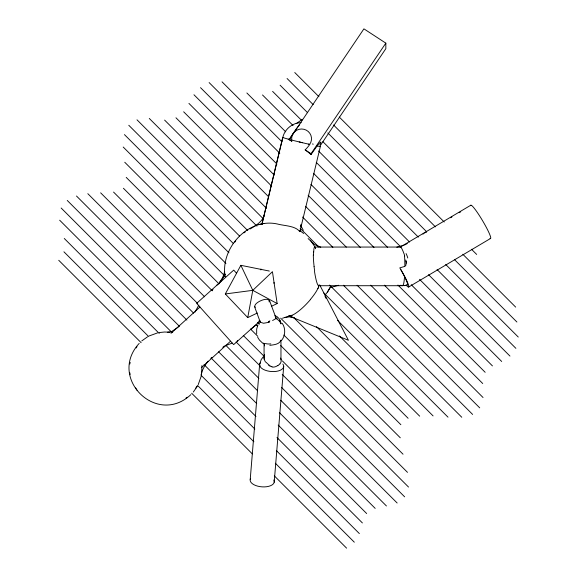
<?xml version="1.0" encoding="UTF-8"?>
<svg xmlns="http://www.w3.org/2000/svg" width="577" height="577" viewBox="0 0 577 577"><rect width="100%" height="100%" fill="white"/><g stroke="black" fill="none" stroke-linecap="round" stroke-linejoin="round"><path stroke-width="0.87" d="M264.093 358.865L264.057 343.387M280.963 359.882L280.97 340.444M301.107 226.198L301.115 224.655L301.107 226.198L303.314 230.295M277.436 439.061L277.494 437.496M264.05 358.079L264.54 356.283M250.216 479.552L259.6 364.83M274.198 482.221L283.704 366.359M299.824 231.665C295.265 225.636 284.403 225.932 277.241 223.97C248.521 217.688 220.998 247.367 224.929 275.575M201.532 374.466L201.936 365.566M280.934 340.156C279.499 344.519 273.642 344.786 269.827 345.349M257.349 313.015L247.742 317.595L252.791 290.339L240.861 265.319L268.493 270.887M259.657 364.224L261.237 359.514L263.213 356.939M130.186 362.356L129.803 364.015M261.828 224.489L282.78 137.413C284.75 129.075 292.669 122.584 301.288 122.663M299.925 231.449L320.379 146.435A19.337 0.577 13.5 0 1 317.141 145.995A48.194 5.085 -56.9 0 0 311.039 154.586M201.193 376.218L198.221 384.621M264.136 355.987L264.591 354.408M201.041 374.992L202.527 370.167L204.561 366.07L208.016 361.216M224.662 271.738L222.513 278.042L219.664 282.139M257.667 325.601L256.671 329.142L256.671 333.903M318.122 288.132L317.905 288.601M198.841 305.096L194.925 312.186M264.381 215.134C262.117 221.936 255.849 225.593 250.029 229.004M195.762 388.242L196.822 386.172M247.742 317.595L225.311 293.96L240.861 265.319M325.32 297.205L325.291 294.746L327.491 292.027L330.296 286.935M136.186 347.945L136.987 346.582M197.392 386.201L193.302 392.05M269.185 301.951C270.231 295.128 251.615 303.134 255.294 307.361M289.113 139.757L363.914 28.85L385.84 43.145L311.046 153.713L311.046 154.564A22.813 3.628 34.1 0 0 305.175 149.883A39.784 39.048 0 0 0 309.77 144.409A19.337 0.577 13.5 0 1 291.623 140.031L291.782 141.156A18.745 2.979 34.1 0 0 289.113 139.757L289.315 139.425A16.538 1.745 -56.9 0 1 299.737 124.661M222.369 279.109L225.398 274.176M281.605 340.365C285.456 335.569 285.752 328.407 282.254 323.344M327.491 292.027L330.318 287.562L338.656 285.254M234.832 242.167L235.719 240.797M219.938 282.211L225.181 274.263M319.831 146.262L385.84 48.677L385.84 43.145M295.914 129.508L296.275 129.024M220.45 281.792L222.448 279.095M139.187 343.402C107.481 377.798 156.713 426.627 190.85 394.646M260.523 321.418L260.277 322.117L254.493 306.517M225.311 293.96L252.791 290.339L272.445 271.695L277.155 303.567L271.673 306.185M222.823 347.347L223.941 346.315L232.221 343.07M171.008 333.304L199.945 307.029M201.654 367.426L230.562 341.18M260.148 320.877L233.656 344.628L196.649 303.351L233.735 270.101L236.556 273.246M216.591 285.406L219.282 283.055M210.764 358.339L211.939 357.343M422.991 234.125L424.239 233.094M141.762 340.928L147.582 336.795M250.454 329.568L256.347 324.793L257.962 325.291M302.42 119.295L296.217 123.629M178.243 327.137L171.196 331.833L167.611 332.157M275.878 318.634L272.589 320.516M243.891 232.841L245.232 232.004M470.839 205.203L400.214 247.086A19.214 2.214 74.7 0 0 400.128 247.273M408.639 287.043L490.558 238.46M459.198 212.704L460.706 211.817M450.579 217.767L451.942 216.966M185.96 398.043L187.395 397.236M404.946 244.792L407.319 243.544M149.154 335.944L157.528 332.907M425.033 232.726L426.627 231.99M212.906 289.704L211.29 290.224L212.805 289.611M269.647 321.923L269.329 322.053M263.011 223.595L262.023 224.143L282.788 137.398A19.337 0.577 13.5 0 0 289.315 139.425L288.248 139.129M292.07 315.258L282.463 318.237M268.399 322.399L263.574 323.257L260.328 322.24M396.788 247.201L404.16 245.203M259.001 224.583L263.804 223.393M159.281 332.554L164.604 332.006L169.955 332.251M405.905 285.442L403.871 285.68M284.62 317.465L289.531 316.86L293.621 317.465L400.871 424.708M275.994 318.338L275.135 315.662L277.306 316.823L279.189 318.749L280.444 321.187L280.956 323.776A10.884 9.239 0 0 0 276.022 318.598M314.746 247.05L400.344 247.05M318.742 285.716L402.688 285.716M400.063 285.312L404.16 285.514M269.358 271.075L268.983 270.995M308.5 144.135L309.676 144.401A9.932 9.744 0 0 0 303.964 129.284A9.932 9.744 0 0 0 291.746 140.06M302.435 142.721L299.189 141.935M290.051 316.535L294.306 317.826M171.196 331.833L172.747 332.359M288.623 315.843L348.421 340.271L319.708 284.944M320.74 247.165L314.58 244.612L308.118 238.575M270 366.063L268.637 365.299M252.791 290.339L277.155 303.567M289.113 139.418L291.782 141.156M305.175 149.883L311.046 153.713M299.881 230.649L303.69 233.476M262.708 343.207L259.398 339.997L257.659 337.257M237.241 340.589L237.702 341M263.213 343.041L264.353 344.13L264.554 345.89M294.76 72.529L318.93 96.698M339.283 117.052L444.232 222.001M471.488 249.257L476.667 254.435M287.072 78.508L313.181 104.617M333.556 124.993L435.44 226.876M462.819 254.255L515.672 307.108M280.105 85.216L307.599 112.703M327.851 132.955L426.684 231.788M454.525 259.636L516.913 322.024M272.604 91.382L301.879 120.658M322.882 141.661L418.347 237.125M445.711 264.49L518.261 337.04M262.506 94.96L293.066 125.519M318.533 150.979L409.569 242.023M437.07 269.524L515.888 348.342M246.862 92.976L285.716 131.837M316.232 162.353L401.051 247.172M428.574 274.695L509.96 356.081M222.044 81.84L282.045 141.834M313.773 173.569L387.665 247.461M419.515 279.311L501.694 361.483M209.119 82.576L279.787 153.251M310.924 184.388L374.019 247.483M411.235 284.699L492.441 365.905M200.522 87.654L276.938 164.07M308.14 195.271L360.358 247.49M397.928 285.06L485.17 372.302M193.959 94.758L274.277 175.076M305.514 206.314L346.308 247.115M384.347 285.153L482.725 383.525M188.931 103.406L271.688 186.162M302.55 217.024L332.871 247.338M370.686 285.161L483.043 397.517M183.666 111.808L268.348 196.49M300.119 228.261L318.901 247.05M357.091 285.233L479.725 407.867M175.963 117.78L266.473 208.283M343.394 285.211L472.628 414.437M164.611 120.095L263.321 218.806M329.604 285.088L461.766 417.25M149.284 118.444L256.974 226.126M323.473 292.626L448.004 417.164M137.001 119.821L247.793 230.62M337.574 320.401L433.089 415.916M128.779 125.274L239.635 236.13M339.427 335.929L419.674 416.168M124.437 134.6L233.447 243.609M316.47 326.64L408.112 418.282M123.197 147.034L228.918 252.755M124.755 162.26L225.932 263.444M280.66 318.165L400.294 437.799M126.212 177.391L225.585 276.765M283.87 335.049L403.034 454.214M123.406 188.253L218.993 283.841M257.58 322.428L259.109 323.964M280.739 345.594L407.506 472.354M113.554 192.076L212.307 290.83M250.533 329.056L257.832 336.355M282.391 360.906L408.53 487.053M100.643 192.833L204.597 296.787M243.292 335.482L263.797 355.987M282.218 374.408L404.643 496.833M87.819 193.677L197.536 303.394M236.123 341.981L260.126 365.984M281.576 387.434L397.156 503.014M76.489 196.021L193.598 313.131M225.73 345.262L258.864 378.397M280.732 400.265L386.439 505.971M67.242 200.45L186.883 320.084M218.611 351.811L257.522 390.73M279.347 412.548L375.194 508.395M61.148 208.016L179.534 326.409M211.362 358.238L256.722 403.597M278.193 425.069L366.669 513.544M59.662 220.205L171.831 332.374M204.049 364.592L255.957 416.5M276.989 437.532L362.392 522.935M64.263 238.481L159.23 333.448M201.092 375.302L254.839 429.05M276.376 450.594L359.363 533.581M63.924 251.81L148.664 336.55M197.536 385.422L253.88 441.766M275.344 463.23L354.314 542.2M58.739 260.292L141.127 342.68M191.672 393.233L252.344 453.897M274.327 475.881L346.597 548.15M256.347 324.793L257.421 325.882M279.47 320.538L279.838 320.971M310.39 240.176L315.525 247.807M135.631 387.895L137.001 390.218M275.135 315.662L275.424 316.405M325.132 296.167L325.969 298.331M269.538 300.574L275.698 317.162M404.708 256.073L404.484 255.409A19.337 2.185 -90 0 1 404.866 266.336L405.855 265.312L406.165 263.177M275.424 316.564L275.965 318.569M129.803 372.8L130.193 374.444M405.761 259.967L405.984 261.208M406.042 261.626L406.136 262.593M258.979 320.92L259.123 324.18M301.144 225.088L301.151 226.855M282.853 364.044A12.081 5.972 4.7 0 1 271.652 371.545A12.081 5.972 4.7 0 1 260.451 362.659M273.801 479.963A12.081 5.972 4.7 0 1 262.174 486.865A12.081 5.972 4.7 0 1 250.634 478.499M279.6 363.95A9.672 7.378 -2.1 0 1 277.854 365.775M277.544 365.551A7.126 6.289 15.2 0 1 271.976 367.037M280.602 358.072A11.05 7.313 -14.2 0 1 280.018 363.979M264.194 359.377A10.855 6.116 30.7 0 1 264.1 358.865M265.608 362.104A10.732 6.058 30.6 0 1 264.331 359.406M269.062 364.916A9.795 5.972 26.4 0 1 266.242 362.32M272.019 366.597A7.205 6.015 15.2 0 1 270.05 365.962M289.95 139.295A19.265 2.048 1.3 0 1 290.296 139.273M313.268 144.171A19.149 1.298 17.5 0 1 312.424 143.947M317.148 145.995A10.379 1.096 -56.9 0 1 319.968 144.769M470.659 205.686A19.337 2.185 59.3 0 1 482.574 220.717A19.337 2.185 59.3 0 1 490.053 238.388M400.323 246.97A19.229 2.344 75.2 0 1 404.448 254.94M402.205 285.247A19.337 2.185 90 0 0 404.535 276.621A24.861 2.806 59.3 0 0 399.803 267.879L403.922 266.661A32.182 31.533 12.3 0 0 404.744 266.365M400.654 269.3A19.337 2.185 59.3 0 1 408.343 284.504A19.337 2.185 59.3 0 1 406.006 284.937M274.436 282.903A12.146 12.146 0 0 1 273.548 282.968M260.919 269.942A12.146 12.146 0 0 1 261.02 269.055M310.476 299.528A22.251 5.46 -47 0 1 292.049 315.287A22.914 5.835 -47.8 0 1 289.647 315.965M317.776 288.702A22.229 5.323 -46.9 0 1 310.332 299.528M318.583 286.942A22.597 5.611 -46.5 0 1 318.093 288.154M318.915 285.312A22.986 5.748 -46.3 0 1 318.41 287.079M289.668 315.936A23.073 5.885 -47.9 0 1 289.106 315.936M313.7 252.401A20.145 2.063 84.7 0 1 315.569 248.737M313.462 255.121A18.875 2.661 83.8 0 1 313.556 251.558M314.097 266.394A18.644 2.798 83.4 0 1 313.325 254.681M314.667 271.01A19.221 2.683 83.5 0 1 314.054 266.401M314.523 271.587A20.339 2.553 83.3 0 0 318.728 285.615A19.286 1.861 84.7 0 0 319.074 284.988M406.215 263.17A10.465 9.239 -72.6 0 0 406.208 262.823A11.518 10.242 -71.8 0 0 406.208 262.578M406.129 261.15A15.327 11.41 -82.2 0 1 406.194 261.576M406.078 253.57A18.803 9.96 89.7 0 1 407.773 258.006M404.607 276.758A18.551 2.092 59.3 0 1 406.612 284.764M269.885 320.906A8.965 0.88 -23.6 0 1 268.312 321.641M269.156 321.973A7.162 2.193 -17.7 0 1 268.319 322.283M270.844 343.899A9.989 3.613 -14.3 0 1 265.377 343.43M264.605 343.769A11.013 5.467 -27.5 0 1 264.425 343.474M279.982 320.906A11.482 7.559 -12.6 0 1 280.898 323.784M276.794 317.949A9.037 5.568 1 0 1 277.306 318.194"/></g></svg>
